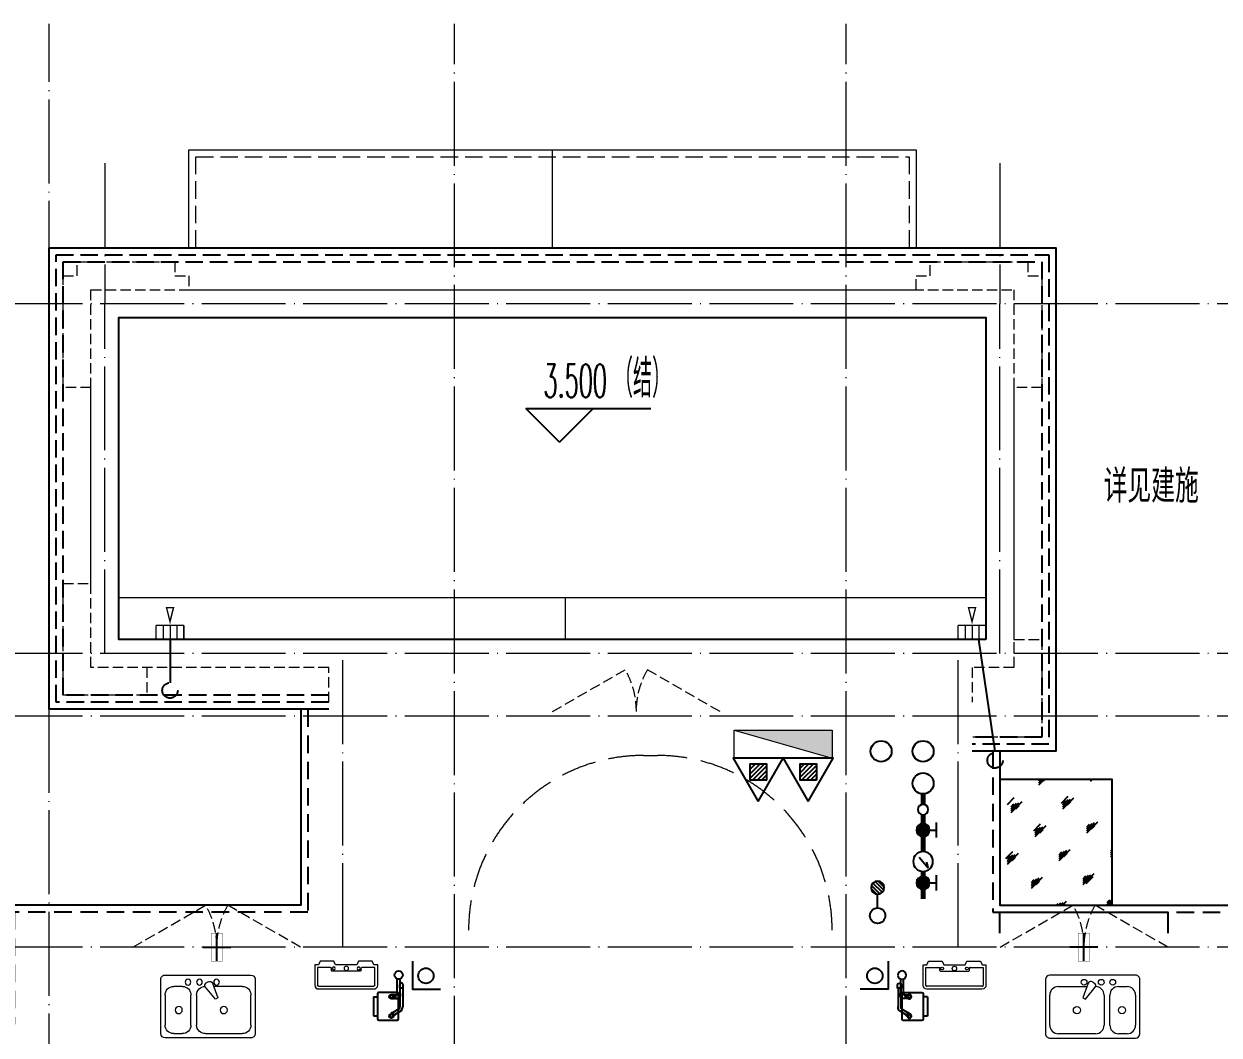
# Model space of a CAD drawing. Extents: x -518115 to 1124316, y -209821 to 1628073.
# Drawn here: x 835937 to 844483, y 605720 to 612949 of the extents above; entities that cross this region are included whole.
import ezdxf

# ---------------------------------------------------------------- set-up
doc = ezdxf.new("R2010")
doc.units = 0
doc.header["$LTSCALE"] = 1000
doc.header["$MEASUREMENT"] = 0
for name, pattern in [('#P_--_20B1_001_t3$0$DASH', [0.35, 0.25, -0.1]), ('__DASH', [0.35, 0.25, -0.1]), ('DASH', [0.35, 0.25, -0.1]), ('DOTE', [2.4200000000000004, 2, -0.2, 0.02, -0.2]), ('HIDDEN', [0.375, 0.25, -0.125])]:
    doc.linetypes.add(name, pattern=pattern)
for name, color, linetype in [('AH-FURNITURE', 1, 'Continuous'), ('DIM_ELEV', 3, 'Continuous'), ('EQUIP_地漏', 7, 'Continuous'), ('EQUIP_消防', 7, 'Continuous'), ('IP-bath&kitchen-JOHNSON', 4, 'Continuous'), ('PUB_TEXT', 4, 'Continuous'), ('ROOF', 183, 'Continuous'), ('VPIPE-中水', 122, 'Continuous'), ('VPIPE-凝结', 150, 'Continuous'), ('VPIPE-废水', 31, 'Continuous'), ('VPIPE-消防', 1, 'TG_X'), ('VPIPE-给水', 3, 'TG_J'), ('VPIPE-雨水', 4, 'DASH'), ('保温', 6, 'Continuous'), ('建筑-排气道', 9, 'Continuous'), ('机电标识类', 1, 'Continuous'), ('污水', 3, 'Continuous'), ('看线', 251, 'Continuous'), ('给水', 4, 'Continuous')]:
    doc.layers.add(name, color=color, linetype=linetype)
for name, color, linetype, lineweight in [('DOTE', 19, 'DOTE', 9), ('EQUIP_消火栓', 242, 'Continuous', 18), ('LVTRY', 1, 'Continuous', 13), ('PUB_HATCH', 8, 'Continuous', 9), ('STAIR', 2, 'Continuous', 18), ('WINDOW', 144, 'Continuous', 15), ('平面-分水线', 214, 'Continuous', 15), ('平面-排水沟', 86, 'Continuous', 15), ('平面-看线', 45, 'Continuous', 15), ('平面-空调室内机', 176, 'Continuous', 9), ('平面-空调预留孔', 173, 'Continuous', 15), ('空调', 76, 'Continuous', 13), ('立面-洞口示意', 152, 'Continuous', 13)]:
    doc.layers.add(name, color=color, linetype=linetype, lineweight=lineweight)
doc.styles.add('_TCH_AXIS', font='COMPLEX', dxfattribs={"bigfont": 'GBCBIG'})
doc.styles.add('_TCH_DIM', font='SIMPLEX.shx', dxfattribs={"width": 0.7, "bigfont": 'GBCBIG.shx'})
doc.styles.add('DIM_FONT', font='SIMPLEX.shx', dxfattribs={"width": 0.56})
doc.styles.add('TG_LINETYPE', font='SIMPLEX', dxfattribs={"width": 0.8, "height": 3, "bigfont": 'HZTXT'})
doc.linetypes.add('TG_J', pattern='A,2,-0.22,["J",TG_LINETYPE,S=0.1,R=0,X=-0.18,Y=-0.15],0', length=2.22)
doc.linetypes.add('TG_X', pattern='A,4,-0.3,["X",TG_LINETYPE,S=0.1,R=0,X=-0.23,Y=-0.15],0', length=4.3)

# ---------------------------------------------------------------- blocks, each defined once
blk = doc.blocks.new('DFSFSF')
at = {"layer": '平面-分水线'}
for p, q in [((697141.9143252881, 775567.7311356195), (697141.9143252881, 775667.5561356199)), ((697342.3369560526, 775667.5561356199), (697142.6869560517, 775667.5561356199)), ((697193.1069603423, 775567.7311356195), (697193.1069603423, 775667.5561356199)), ((697242.5119560522, 775567.7311356195), (697242.5119560522, 775667.5561356199)), ((697291.916951762, 775567.7311356195), (697291.916951762, 775667.5561356199)), ((697342.3369560526, 775667.5561356199), (697342.3369560526, 775567.7311356195)), ((697342.3369560526, 775567.7311356195), (697342.3369560526, 775667.5561356199)), ((697342.3369560526, 775567.7311356195), (697142.6869560517, 775567.7311356195))]:
    blk.add_line(p, q, dxfattribs=at)
blk = doc.blocks.new('DFGDGDGD')
at = {"layer": '平面-分水线', "const_width": 10}
blk.add_lwpolyline([(697267.5119560522, 775440.6606483405), (697242.5119560522, 775540.6606483405), (697217.5119560522, 775440.6606483405)], close=True, dxfattribs=at)
blk.add_blockref('DFSFSF', (0, 0))
blk = doc.blocks.new('HFHFTHFD')
at = {"layer": 'DOTE', "linetype": 'DOTE', "ltscale": 0.3}
for p, q in [((428816.5787016117, 604548.8100388076), (428816.5787015849, 612948.8100463543)), ((431716.5787021924, 603949.0803065526), (431716.5787021923, 612948.8100463543)), ((434516.5787031293, 603949.0803065526), (434516.5787031293, 612948.8100463543)), ((472616.5787020951, 610948.8100463543), (418616.5787028495, 610948.8100463543)), ((429216.5787418562, 608448.8079394411), (429216.5792071599, 610948.8075475836)), ((435616.5800621139, 608448.8079394314), (435616.5805274176, 610948.8075475739)), ((472616.5787020951, 608448.8100463543), (418616.5787028495, 608448.8100463543)), ((430916.5787021924, 606348.8100465569), (430916.5787021922, 608448.8100463543)), ((435316.5787031294, 606348.8100465569), (435316.5787031293, 608448.8100463543)), ((472616.5787020951, 607998.8100463543), (418616.5787028495, 607998.8100463543)), ((472616.5787020951, 606348.8100465569), (418616.5787028495, 606348.8100465569))]:
    blk.add_line(p, q, dxfattribs=at)
blk = doc.blocks.new('$TwtSys$00000546')
h = blk.add_hatch()
h.set_pattern_fill('ANSI31', color=1, scale=200, style=0)
h.set_pattern_definition([(45, (-38543.80223862439, -6670.830405693208), (-17.67766952966369, 17.67766952966369), [])])
h.paths.add_polyline_path([(-64.92232553117356, 173.7449990885525), (64.922325531159, 173.7449990885525), (64.922325531159, 43.90034802621994), (-64.92232553117356, 43.90034802621994)])
at = {"color": 1}
for points in [[(0, 343.6163707387423), (-198.3870041439732, 0), (198.3870041439732, 0)], [(-64.92232553117356, 173.7449990885525), (64.922325531159, 173.7449990885525), (64.922325531159, 43.90034802621994), (-64.92232553117356, 43.90034802621994)]]:
    blk.add_lwpolyline(points, close=True, dxfattribs=at)
blk = doc.blocks.new('$TwtSys$00000434')
for p, q in [((-0.5, 0.5), (-0.5, -0.5)), ((-0.5, -0.5), (0.5, 0.5)), ((0.5, 0.5), (-0.5, 0.5)), ((0.5, -0.5), (0.5, 0.5)), ((-0.5, -0.5), (0.5, -0.5))]:
    blk.add_line(p, q)
blk.add_solid([(0.5, -0.5), (0.5, 0.5), (-0.5, -0.5)])
blk = doc.blocks.new('dongkong')
blk.add_wipeout([(-603756.0415179721, 210770.96306340612), (-603756.0415180603, 210570.80961624245), (-603836.0415181214, 210570.80961593534), (-603836.0415181519, 210770.96306307407)])
at = {"layer": '机电标识类', "color": 250, "linetype": 'DASH', "ltscale": 400}
for p, q in [((-603796.0415180789, 210770.9630630909), (-603796.0415180789, 210570.8096162414)), ((-603896.0415180789, 210670.6929921169), (-603696.0415180789, 210670.6929921169))]:
    blk.add_line(p, q, dxfattribs=at)
at = {"layer": '空调', "color": 6, "linetype": 'DASH', "const_width": 2}
blk.add_lwpolyline([(-603756.0415180789, 210770.9630630909), (-603756.0415180789, 210570.8096162414), (-603836.0415180789, 210570.8096162414), (-603836.0415180789, 210770.9630630909)], close=True, dxfattribs=at)
blk = doc.blocks.new('$TwtSys$00000141')
at = {"color": 1}
for p, q in [((-47.09803151780761, 3.836055847277748), (-5.041545145413693, 45.89254221967349)), ((-47.09803151780761, 3.836055847277748), (-5.041545145413693, 45.89254221967349)), ((-43.60958444554853, -17.52724007043071), (17.52724007042889, 43.60958444554853)), ((-43.60958444554853, -17.52724007043071), (17.52724007042889, 43.60958444554853)), ((-33.23401871576607, -33.23401871577153), (33.23401871576607, 33.23401871576425)), ((-33.23401871576607, -33.23401871576971), (33.23401871576607, 33.23401871576425)), ((-16.17805684451741, -43.53063328177632), (43.79137317708955, 16.43879673983065)), ((-16.17805684451741, -43.53063328177632), (43.79137317708955, 16.43879673983247)), ((5.715553844029273, -46.12975947626182), (46.12974035062325, -5.715572969671484)), ((5.715553844029273, -46.12975947626182), (46.12974035062325, -5.715572969671484))]:
    blk.add_line(p, q, dxfattribs=at)
blk.add_circle((0, -1.818989403545856e-12), 47, dxfattribs=at)
blk.add_circle((0, -1.818989403545856e-12), 47, dxfattribs=at)
blk = doc.blocks.new('A$C2705576B')
at = {"layer": '给水'}
h = blk.add_hatch(color=256, dxfattribs=at)
edge = h.paths.add_edge_path()
edge.add_arc((417.4753939132206, -1741.187018943019), 47.17066666666666, 0, 360)
h = blk.add_hatch(color=256, dxfattribs=at)
edge = h.paths.add_edge_path()
edge.add_arc((794.6793657876551, -1741.187018943019), 47.17066666666666, 0, 360)
for p, q in [((363.1358234086074, -1645.378875686787), (471.8149644187652, -1645.378875686787)), ((417.4753939132206, -1741.187018943019), (417.4753939132206, -1645.378875686787)), ((525.2828902192414, -1704.277946659364), (564.0495230220258, -1714.966761028394)), ((601.1412538066506, -1768.080788225867), (525.283035626635, -1704.277946659364)), ((740.3397952830419, -1645.378875686787), (849.0189362931997, -1645.378875686787)), ((794.6793657876551, -1741.187018943019), (794.6793657876551, -1645.378875686787))]:
    blk.add_line(p, q, dxfattribs=at)
at = {"layer": '给水', "const_width": 35.378}
for points in [[(499.0671900771558, -1741.187018943019), (302.4753939132206, -1741.187018943019)], [(903.4753939132206, -1741.187018943019), (640.5791900772601, -1741.187018943019)], [(1052.830608317163, -1741.187018943019), (978.4711268208921, -1741.187018943019)]]:
    blk.add_lwpolyline(points, dxfattribs=at)
at = {"layer": '给水'}
for centre, radius in [((417.4753939132206, -1741.187018943019), 47.17066666666666), ((569.823190077208, -1741.187018943019), 70.756), ((794.6793657876551, -1741.187018943019), 47.17066666666666), ((940.9753939132206, -1741.187018943019), 37.5)]:
    blk.add_circle(centre, radius, dxfattribs=at)
blk = doc.blocks.new('rtyg7uyhg')
at = {"layer": 'LVTRY'}
for p, q in [((194234.6213208837, 45488.79502889935), (193620.9849572473, 45488.79513816872)), ((193590.3031336021, 45458.1133254503), (193590.3030643982, 45069.47696181395)), ((193682.3485790417, 45406.97694542356), (193887.8216881326, 45406.97690883528)), ((193896.3984467548, 45429.87059594441), (193857.5823896687, 45326.26016876537)), ((193875.2965560293, 45316.03289288385), (193945.6178257855, 45401.45376218002)), ((193925.7802168131, 45440.40881343969), (193940.0533153456, 45432.16822680717)), ((194111.8940335871, 45406.97686893496), (194173.2576699507, 45406.97685800815)), ((194265.3030643982, 45069.47684161765), (194265.3031336021, 45458.113205254)), ((193620.9848935069, 45130.84059271414), (193620.9849317512, 45345.61331998683)), ((193857.5823896687, 45326.26016876537), (193875.2965560293, 45316.03289288385)), ((194009.6212953876, 45345.61325078298), (194009.6212571432, 45130.84052351015)), ((194050.5303480524, 45130.84051622554), (194050.5303862967, 45345.61324349836)), ((194234.6212953876, 45345.61321071758), (194234.6212571432, 45130.84048344476)), ((193948.2576098526, 45069.47689807355), (193682.3485189436, 45069.47694542356)), ((194173.2576098526, 45069.47685800816), (194111.893973489, 45069.47686893508)), ((193620.9848771165, 45038.79513816872), (194234.621240753, 45038.79502889935))]:
    blk.add_line(p, q, dxfattribs=at)
for centre, radius in [((193866.4394935961, 45437.65873082454), 20.45454545454545), ((193989.1667663234, 45437.6587089707), 20.45454545454545), ((194070.9849481416, 45437.65869440146), 20.45454545454545), ((193815.3030944472, 45238.22692174855), 25.56818181818182), ((194137.4621853563, 45238.2268643822), 25.56818181818182)]:
    blk.add_circle(centre, radius, dxfattribs=at)
for centre, radius, start, end in [((193620.9849517839, 45458.11331998683), 30.68181818181818, 89.99998979807194, 179.9999897972382), ((194234.6213154203, 45458.11321071746), 30.68181818181818, 359.9999897972382, 89.99998979807194), ((193682.3485681149, 45345.61330905991), 61.36363636363636, 89.99998979807194, 179.9999897972382), ((193915.5529409315, 45422.69466753349), 20.45454545454545, 59.99998980057491, 159.4623117970261), ((193929.8260394641, 45414.45408090108), 20.45454545454545, 320.5376677968172, 59.99998980057491), ((193948.2576590239, 45345.6132617099), 61.36363636363636, 359.9999897972382, 89.99998979807194), ((194111.8940226603, 45345.61323257144), 61.36363636363636, 89.99998979807194, 179.9999897972382), ((194173.2576590239, 45345.6132216445), 61.36363636363636, 359.9999897972382, 89.99998979807194), ((193682.3485298705, 45130.84058178721), 61.36363636363636, 179.9999897972382, 269.9999897980719), ((193948.2576207797, 45130.8405344372), 61.36363636363636, 269.9999897980719, 359.9999897972382), ((194111.893984416, 45130.84050529861), 61.36363636363636, 179.9999897972382, 269.9999897980719), ((194173.2576207797, 45130.84049437181), 61.36363636363636, 269.9999897980719, 359.9999897972382), ((193620.9848825799, 45069.47695635049), 30.68181818181818, 179.9999897972382, 269.9999897980719), ((194234.6212462163, 45069.47684708112), 30.68181818181818, 269.9999897980719, 359.9999897972382)]:
    blk.add_arc(centre, radius, start, end, dxfattribs=at)
at = {"layer": 'LVTRY', "style": 'DIM_FONT', "width": 0.8, "flags": 9}
for tag in ['XSIZE', 'YSIZE']:
    blk.add_attdef(tag, (193927.8031388824, 45487.7665121054), '', height=0.5, rotation=89.99998979807198, dxfattribs=at)
blk = doc.blocks.new('A$C60D053AF')
at = {"layer": 'AH-FURNITURE', "color": 8}
for p, q in [((192.50000075961, -70.99998518347275), (327.5735938884318, -70.99998518347275)), ((355.8578651358839, -82.71571393602062), (384.1611659948248, -129.0190147949615)), ((232.5000007597264, -89.99999966996256), (128.2842720070621, -89.99999966996256)), ((232.5000007597264, -109.9999996698461), (128.2842720075278, -109.9999996699626)), ((192.50000075961, -90.99998518347275), (327.5735938884318, -90.99998518347275)), ((245.0000007597264, -129.4999851834727), (245.0000007597264, -122.4999996698461)), ((265.0000007597264, -129.4999851834727), (265.0000007597264, -122.4999996698461)), ((341.7157295121578, -96.85784955974668), (370.0190303710988, -143.1611504186876)), ((255.0000007597264, -280.9999851834727), (255.0000007597264, -250.9999851834727)), ((393.0000007597264, -280.9999851834727), (393.0000007597264, -250.9999851834727)), ((255.0000007597264, -280.9999851834727), (393.0000007597264, -280.9999851834727))]:
    blk.add_line(p, q, dxfattribs=at)
for points in [[(170.00000075961, -67.99998518347275, 1), (170.00000075961, -93.99998518358916), (192.50000075961, -93.99998518347275), (192.50000075961, -67.99998518347275)], [(234.0000007597264, -250.9999851834727), (414.0000007597264, -250.9999851834727, 0.4142135623730951), (424.0000007597264, -240.9999851834727), (424.0000007597264, -110.9999851834727, 0.4142135623730951), (414.0000007597264, -100.9999851834727), (234.0000007597264, -100.9999851834727, 0.4142135623730951), (224.0000007597264, -110.9999851834727), (224.0000007597264, -240.9999851834727, 0.4142135623730951)], [(268.0000007597264, -122.4999996698461), (268.0000007597264, -106.9999996698461, 0.4142135623724265), (248.0000007597264, -86.99999966984615), (232.5000007597264, -86.99999966984615), (232.50000075961, -112.9999996698461), (242.0000007597264, -112.9999996698461), (242.0000007597264, -122.4999996698461)], [(242.0000007597264, -151.9999851834727, 1), (268.0000007597264, -151.9999851834727), (268.0000007597264, -129.4999851834727), (242.0000007597264, -129.4999851834727)], [(383.8076126043452, -161.1923733388539, 1), (402.192388915224, -142.8075970279751), (386.2824863384012, -126.8976944513852), (367.8977100276388, -145.282470762264)]]:
    blk.add_lwpolyline(points, format="xyb", close=True, dxfattribs=at)
for centre, radius in [((100.0000007598428, -99.99999967066105), 30), ((255.0000007597264, -151.9999851834727), 15), ((255.0000007597264, -151.9999851834727), 10), ((393.0000007597264, -151.9999851834727), 15), ((393.0000007597264, -151.9999851834727), 10)]:
    blk.add_circle(centre, radius, dxfattribs=at)
for radius in [40, 20]:
    blk.add_arc((327.5735938884318, -110.9999851834727), radius, 45, 90, dxfattribs=at)
blk = doc.blocks.new('A-Kitchen-7')
at = {"layer": 'LVTRY'}
for p, q in [((-518.6581278588565, 779.725278688129), (-7.244008776673581, 834.3051076843403)), ((-515, 756.005706589378), (-518.6581278588565, 779.725278688129)), ((-3.585880917788018, 810.5855355854728), (-515, 756.005706589378)), ((515, 756.005706589378), (-515, 756.005706589378)), ((-515, 756.005706589378), (-515, 40)), ((-485.6368437646597, 760.5342107040924), (-484.9384396369278, 756.005706589378)), ((-29.12075551543967, 766.9560861630598), (-112.0975807690556, 756.005706589378)), ((-29.12075551546877, 766.9560861630598), (-35.20590834700852, 806.4126680237241)), ((-7.244008776673581, 834.3051076843403), (-3.585880917788018, 810.5855355854728)), ((515, 780), (-5.820766091346741e-11, 780)), ((0, 756.005706589378), (-5.820766091346741e-11, 780)), ((515, 756.005706589378), (515, 780)), ((515, 40), (515, 756.005706589378)), ((-515, 40), (515, 40))]:
    blk.add_line(p, q, dxfattribs=at)
blk.add_lwpolyline([(-468.9430810984049, 40), (-468.9430810984049, 0), (468.9430810984049, 0), (468.9430810984632, 40)], close=True, dxfattribs=at)
blk = doc.blocks.new('*U66')
h = blk.add_hatch(color=5)
h.set_gradient(color1=(0, 0, 255), rotation=180, tint=1)
h.paths.add_polyline_path([(3.524958103184869e-15, -2.819966482547906e-15), (-6.350000000000009, -6.349999999999992), (-6.350000000000001, -2.159000000000014), (-15, -2.158999999999999), (-14.99999999999999, 2.159000000000044), (-6.349999999999993, 2.159000000000029), (-6.349999999999985, 6.350000000000009)])
at = {"color": 0, "linetype": 'Continuous'}
blk.add_lwpolyline([(3.524958103184869e-15, -2.819966482547906e-15), (-6.350000000000009, -6.349999999999992), (-6.350000000000001, -2.159000000000014), (-15, -2.158999999999999), (-14.99999999999999, 2.159000000000044), (-6.349999999999993, 2.159000000000029), (-6.349999999999985, 6.350000000000009)], close=True, dxfattribs=at)
blk = doc.blocks.new('sgrsefv')
at = {"layer": 'PUB_HATCH'}
blk.add_hatch(color=256, dxfattribs=at).paths.add_polyline_path([(1112933.294422049, 840916.328306399), (1112933.294422049, 840646.328306399), (1113073.294422049, 840646.328306399), (1113073.294422049, 840661.328306399), (1112968.294422049, 840661.328306399), (1112948.294422049, 840681.328306399), (1112948.294422049, 840881.328306399), (1112968.294422049, 840901.328306399), (1113288.294422049, 840901.328306399), (1113308.294422049, 840881.328306399), (1113308.294422049, 840681.328306399), (1113288.294422049, 840661.328306399), (1113183.294422049, 840661.328306399), (1113183.294422049, 840646.328306399), (1113323.294422049, 840646.328306399), (1113323.294422049, 840916.328306399)])
at = {"layer": 'LVTRY', "color": 1}
for p, q in [((1113073.294422049, 840661.328306399), (1113073.294422049, 840646.328306399)), ((1113183.294422049, 840661.328306399), (1113183.294422049, 840646.328306399))]:
    blk.add_line(p, q, dxfattribs=at)
for points in [[(1112918.294422049, 840931.328306399), (1113338.294422049, 840931.328306399), (1113338.294422049, 840631.328306399), (1112918.294422049, 840631.328306399)], [(1112933.294422049, 840916.328306399), (1113323.294422049, 840916.328306399), (1113323.294422049, 840646.328306399), (1112933.294422049, 840646.328306399)], [(1113288.294422049, 840661.328306399), (1112968.294422049, 840661.328306399), (1112948.294422049, 840681.328306399), (1112948.294422049, 840881.328306399), (1112968.294422049, 840901.328306399), (1113288.294422049, 840901.328306399), (1113308.294422049, 840881.328306399), (1113308.294422049, 840681.328306399), (1113288.294422049, 840661.328306399)]]:
    blk.add_lwpolyline(points, close=True, dxfattribs=at)
at = {"layer": '立面-洞口示意'}
blk.add_lwpolyline([(1112918.294422049, 840931.328306399), (1113181.846359163, 840837.3789231421), (1113338.294422049, 840631.328306399)], dxfattribs=at)
at = {"layer": '建筑-排气道', "xscale": -5, "yscale": 5, "zscale": 5, "rotation": 270}
blk.add_blockref('*U66', (1113118.391369574, 840599.0160356248), dxfattribs=at)
blk = doc.blocks.new('FRSDFDGDGDRGDR')
at = {"layer": '平面-空调预留孔'}
for p, q in [((699612.3179923807, 775043.9561356568), (699612.3179923807, 775441.1561356868)), ((699618.9179923869, 775447.756135683), (699746.3179923192, 775447.756135683)), ((699746.3179923192, 775447.756135683), (699746.3179923192, 775355.3561357355)), ((699719.9179922946, 775342.156135743), (699719.9179922946, 775142.9561356006)), ((699726.5179923008, 775348.7561357393), (699739.7179923131, 775348.7561357393)), ((699726.5179923008, 775136.3561356043), (699739.7179923131, 775136.3561356043)), ((699746.3179923192, 775129.7561356081), (699746.3179923192, 775037.3561356605)), ((699746.3179923192, 775037.3561356605), (699618.9179923869, 775037.3561356605))]:
    blk.add_line(p, q, dxfattribs=at)
blk.add_lwpolyline([(699766.1179923377, 775166.7161355871), (699792.5179923623, 775153.5161355946), (699792.5179923623, 775057.1561356493), (699766.1179923377, 775043.9561356568), (699766.1179923377, 775017.5561356718), (699618.9179923869, 775017.5561356718, -0.4142135623730951), (699592.5179923623, 775043.9561356568), (699592.5179923623, 775441.1561356868, -0.4142135623730951), (699618.9179923869, 775467.5561356718), (699766.1179923377, 775467.5561356718), (699766.1179923377, 775441.1561356868), (699792.5179923623, 775427.9561356943), (699792.5179923623, 775331.596135749), (699766.1179923377, 775318.3961357565)], format="xyb", close=True, dxfattribs=at)
for centre, radius in [((699739.7179923131, 775331.596135749), 10.55999999400228), ((699739.7179923131, 775243.1561357992), 15.83999999100342), ((699739.7179923131, 775153.5161355946), 10.55999999400228)]:
    blk.add_circle(centre, radius, dxfattribs=at)
for centre, radius, start, end in [((699618.917992382, 775441.1561356819), 6.600000001199078, 89.99999995997936, 179.9999999533093), ((699739.717992318, 775355.3561357405), 6.600000001206354, 269.9999999599793, 359.9999999533093), ((699726.5179922959, 775342.1561357381), 6.600000001199078, 89.99999995997936, 179.9999999533093), ((699726.5179922959, 775142.9561356056), 6.600000001199078, 180.0000000400206, 270.0000000533608), ((699739.717992318, 775129.7561356032), 6.600000001206354, 4.002063966804346e-08, 90.00000005336085), ((699618.917992382, 775043.9561356618), 6.600000001199078, 180.0000000400206, 270.0000000533608)]:
    blk.add_arc(centre, radius, start, end, dxfattribs=at)
blk = doc.blocks.new('GDGDRGDRGRD')
at = {"layer": 'LVTRY', "color": 251}
for p, q in [((430080.5498987493, 371515.3769317719), (429864.6097976839, 371758.3326651105)), ((430334.8192843065, 371758.3326651105), (429864.6097976839, 371758.3326651105)), ((429864.6097976839, 371758.3326651105), (429864.6097976839, 370858.3326651105)), ((430234.8192843063, 370858.3326651105), (430234.8192843063, 371758.3326651105)), ((430334.8192843065, 371515.3769317719), (430080.5498987493, 371515.3769317719)), ((430080.5498987493, 371515.3769317719), (430080.5498987493, 371100.2783888946)), ((429864.6097976839, 370858.3326651105), (430080.5498987493, 371100.2783888946)), ((430080.5498987493, 371100.2783888946), (430334.8192843065, 371100.2783888946)), ((429864.6097976839, 370858.3326651105), (430334.8192843065, 370858.3326651105))]:
    blk.add_line(p, q, dxfattribs=at)
at = {"layer": 'LVTRY'}
for p, q in [((429914.8192843065, 370948.3326651105), (429914.8192843065, 371668.3326651105)), ((429924.8192843065, 371678.3326651105), (430324.8192843065, 371678.3326651106)), ((429994.8192843065, 371628.3326651106), (429994.8192843065, 371418.3326651106)), ((429999.8192843065, 371628.3326651106), (429999.8192843065, 371418.3326651106)), ((430289.8192843065, 371638.3326651107), (430004.8192843065, 371638.3326651106)), ((430289.8192843065, 371633.3326651107), (430004.8192843065, 371633.3326651106)), ((430045.069284306, 371658.3326651107), (430045.069284306, 371568.3326651106)), ((430049.569284306, 371658.3326651107), (430045.069284306, 371658.3326651107)), ((430049.569284306, 371568.3326651106), (430049.569284306, 371658.3326651107)), ((430194.8192843063, 371418.3326651106), (430194.8192843063, 371628.3326651107)), ((430199.8192843063, 371418.3326651106), (430199.8192843063, 371628.3326651107)), ((430234.8192843063, 371668.3326651106), (430234.819284306, 370948.3326651105)), ((429974.8192843067, 371525.5826651108), (430102.3192843067, 371525.5826651108)), ((429974.8192843067, 371521.0826651108), (429974.8192843067, 371525.5826651108)), ((430045.069284306, 371568.3326651106), (430049.569284306, 371568.3326651106)), ((430219.819284306, 371525.5826651108), (430092.319284306, 371525.5826651108)), ((430092.319284306, 371525.5826651108), (430092.319284306, 371521.0826651108)), ((430102.3192843067, 371525.5826651108), (430102.3192843067, 371521.0826651108)), ((430219.819284306, 371521.0826651108), (430219.819284306, 371525.5826651108)), ((430102.3192843067, 371521.0826651108), (429974.8192843067, 371521.0826651108)), ((430045.069284306, 371388.3326651105), (430045.069284306, 371478.3326651106)), ((430045.069284306, 371478.3326651106), (430049.569284306, 371478.3326651106)), ((430049.569284306, 371478.3326651106), (430049.569284306, 371388.3326651105)), ((430092.319284306, 371521.0826651108), (430219.819284306, 371521.0826651108)), ((430234.8192843063, 371100.2783888946), (430234.8192843063, 371515.3769317719)), ((429935.4224806934, 371358.3326651105), (429974.2160879209, 371358.3326651105)), ((429954.8192843065, 371338.9358614974), (429954.8192843065, 371377.7294687249)), ((430004.8192843065, 371413.3326651106), (430289.8192843065, 371413.3326651106)), ((430004.8192843065, 371408.3326651106), (430289.8192843065, 371408.3326651106)), ((430049.569284306, 371388.3326651105), (430045.069284306, 371388.3326651105)), ((429954.8192843065, 371238.9358614974), (429954.8192843065, 371277.7294687249)), ((429935.4224806934, 371258.3326651105), (429974.2160879209, 371258.3326651105)), ((429994.8192843065, 370988.3326651105), (429994.8192843065, 371198.3326651105)), ((429999.8192843065, 370988.3326651105), (429999.8192843065, 371198.3326651105)), ((430004.8192843065, 371208.3326651105), (430289.8192843065, 371208.3326651105)), ((430004.8192843065, 371203.3326651105), (430289.8192843065, 371203.3326651105)), ((430045.069284306, 371228.3326651105), (430045.069284306, 371138.3326651105)), ((430049.569284306, 371228.3326651105), (430045.069284306, 371228.3326651105)), ((430049.569284306, 371138.3326651105), (430049.569284306, 371228.3326651105)), ((430194.8192843063, 371198.3326651105), (430194.8192843063, 370988.3326651104)), ((430199.8192843063, 371198.3326651105), (430199.8192843063, 370988.3326651104)), ((430045.069284306, 371138.3326651105), (430049.569284306, 371138.3326651105)), ((430102.3192843067, 371095.5826651102), (429974.8192843067, 371095.5826651102)), ((429974.8192843067, 371095.5826651102), (429974.8192843067, 371091.0826651102)), ((429974.8192843067, 371091.0826651102), (430102.3192843067, 371091.0826651102)), ((430045.069284306, 370958.3326651105), (430045.069284306, 371048.3326651105)), ((430045.069284306, 371048.3326651105), (430049.569284306, 371048.3326651105)), ((430049.569284306, 371048.3326651105), (430049.569284306, 370958.3326651105)), ((430092.319284306, 371091.0826651102), (430092.319284306, 371095.5826651102)), ((430092.319284306, 371095.5826651102), (430219.819284306, 371095.5826651102)), ((430219.819284306, 371091.0826651102), (430092.319284306, 371091.0826651102)), ((430102.3192843067, 371091.0826651102), (430102.3192843067, 371095.5826651102)), ((430219.819284306, 371095.5826651102), (430219.819284306, 371091.0826651102)), ((430324.8192843063, 370938.3326651105), (429924.8192843065, 370938.3326651105)), ((430289.8192843065, 370983.3326651104), (430004.8192843065, 370983.3326651105)), ((430289.8192843065, 370978.3326651104), (430004.8192843065, 370978.3326651105)), ((430049.569284306, 370958.3326651105), (430045.069284306, 370958.3326651105))]:
    blk.add_line(p, q, dxfattribs=at)
blk.add_lwpolyline([(429608.8200653884, 370758.3318186465), (429734.819284306, 370758.3318186465), (429734.8192843065, 371758.3324083135), (427634.8193110233, 371758.3326651104)], dxfattribs=at)
for centre, radius in [((430147.3192843065, 371523.3326651106), 29.7), ((430147.3192843065, 371523.3326651106), 11.7), ((429954.8192843065, 371358.3326651105), 16.99680361435897), ((429954.8192843065, 371258.3326651105), 16.99680361435897), ((430147.3192843065, 371093.3326651105), 29.7), ((430147.3192843065, 371093.3326651105), 11.7)]:
    blk.add_circle(centre, radius, dxfattribs=at)
for centre, radius, start, end in [((429924.8192843065, 371668.3326651105), 10, 90, 180), ((430004.8192843065, 371628.3326651106), 10, 90, 180), ((430004.8192843065, 371628.3326651106), 5, 90, 180), ((430189.8192843063, 371628.3326651107), 10, 0, 90), ((430189.8192843063, 371628.3326651107), 5, 0, 90), ((430224.8192843063, 371668.3326651106), 10, 0, 90), ((430047.3192843063, 371523.3326651106), 56.7, 2.274239184178576, 87.72576081585424), ((430047.3192843063, 371523.3326651106), 52.2, 2.470411041650347, 87.52958895835897), ((430147.3192843065, 371523.3326651106), 56.7, 92.27423918414576, 177.7257608158206), ((430147.3192843065, 371523.3326651106), 52.2, 92.47041104164106, 177.5295889583496), ((430047.3192843063, 371523.3326651106), 56.7, 272.2742391841458, 357.7257608158206), ((430047.3192843063, 371523.3326651106), 52.2, 272.4704110416411, 357.5295889583505), ((430147.3192843065, 371523.3326651106), 56.7, 182.2742391841786, 267.7257608158542), ((430147.3192843065, 371523.3326651106), 52.2, 182.4704110416495, 267.5295889583589), ((430004.8192843065, 371418.3326651106), 10, 180, 270), ((430004.8192843065, 371418.3326651106), 5, 180, 270), ((430189.8192843063, 371418.3326651106), 5, 270, 0), ((430189.8192843063, 371418.3326651106), 10, 270, 0), ((430004.8192843065, 371198.3326651105), 10, 90, 180), ((430004.8192843065, 371198.3326651105), 5, 90, 180), ((430189.8192843063, 371198.3326651105), 10, 0, 90), ((430189.8192843063, 371198.3326651105), 5, 0, 90), ((430047.3192843063, 371093.3326651105), 56.7, 2.274239184178576, 87.72576081585424), ((430047.3192843063, 371093.3326651105), 52.2, 2.470411041650347, 87.52958895835897), ((430147.3192843065, 371093.3326651105), 56.7, 92.27423918414576, 177.7257608158206), ((430147.3192843065, 371093.3326651105), 52.2, 92.47041104164106, 177.5295889583496), ((430047.3192843063, 371093.3326651105), 56.7, 272.2742391841458, 357.7257608158206), ((430047.3192843063, 371093.3326651105), 52.2, 272.4704110416411, 357.5295889583505), ((430147.3192843065, 371093.3326651105), 56.7, 182.2742391841786, 267.7257608158542), ((430147.3192843065, 371093.3326651105), 52.2, 182.4704110416495, 267.5295889583589), ((429924.8192843065, 370948.3326651105), 10, 180, 270), ((430004.8192843065, 370988.3326651105), 10, 180, 270), ((430004.8192843065, 370988.3326651105), 5, 180, 270), ((430189.8192843063, 370988.3326651104), 5, 270, 0), ((430189.8192843063, 370988.3326651104), 10, 270, 0), ((430224.819284306, 370948.3326651105), 10, 270, 0)]:
    blk.add_arc(centre, radius, start, end, dxfattribs=at)
at = {"xscale": -1, "rotation": 270}
blk.add_blockref('FRSDFDGDGDRGDR', (-345582.7355588751, -327434.1861710575), dxfattribs=at)
at = {"xscale": -1}
blk.add_blockref('rtyg7uyhg', (622599.6224451121, 326769.5373516738), dxfattribs=at)
for name, p, rotation in [('A$C60D053AF', (430134.8190180612, 372358.3312170932), 270), ('sgrsefv', (1543253.11384424, 1211089.928272285), 180)]:
    blk.add_blockref(name, p, dxfattribs=dict(rotation=rotation))
at = {"layer": 'LVTRY', "color": 1, "extrusion": (0, 0, -1), "xscale": -0.7999999999883585, "yscale": 0.7999999999883585, "zscale": -0.7999999999883585}
blk.add_blockref('A-Kitchen-7', (-429196.8200653944, 370158.6015610829), dxfattribs=at)

msp = doc.modelspace()

# ---------------------------------------------------------------- hatches: boundary and pattern name
at = {"layer": '保温', "linetype": 'Continuous', "ltscale": 10, "true_color": 0x636466}
h = msp.add_hatch(dxfattribs=at)
h.set_pattern_fill('玻璃1', color=251, scale=35, style=0)
h.set_pattern_definition([(45, (554599.9991217477, 13.99987001682166), (-171.459252302114, 171.459252302114), [78.4, -201.6]), (45, (554633.5991217477, 27.99987001682166), (-171.459252302114, 171.459252302114), [33.6, -246.4]), (45, (554599.9991217477, 27.99987001682166), (-171.459252302114, 171.459252302114), [56, -224]), (45, (554616.7991217477, 13.99987001682166), (188.0904037956217, -188.0904037956217), [70, -210]), (45, (554599.9991217477, -0.0001299831783398986), (-171.459252302114, 171.459252302114), [112, -168]), (45, (554599.9991217477, 41.99987001682166), (-171.459252302114, 171.459252302114), [28, -252])])
h.paths.add_polyline_path([(843716.5778264803, 607548.8108337695), (842916.5805122707, 607548.8101300417), (842916.5917717587, 606648.8146523292), (843716.5777694928, 606648.8047563493)])

# ---------------------------------------------------------------- linework, layer by layer
at = {"layer": 'DIM_ELEV'}
for p, q in [((839526.5787022035, 610198.4258987481), (840418.8290856034, 610198.4258987481)), ((839766.5787022035, 609958.4258987481), (839526.5787022035, 610198.4258987481)), ((839766.5787022035, 609958.4258987481), (840006.5787022035, 610198.4258987481))]:
    msp.add_line(p, q, dxfattribs=at)
at = {"layer": 'DOTE', "linetype": 'DOTE', "ltscale": 0.3}
for p, q in [((836516.5792071603, 611954.2355335545), (836516.5792071603, 610948.8100463543)), ((842916.5805274176, 611954.2330347741), (842916.5805274176, 610948.8075475739))]:
    msp.add_line(p, q, dxfattribs=at)
at = {"layer": 'IP-bath&kitchen-JOHNSON', "color": 8}
for points in [[(838716.5784167558, 606248.8106414197), (838716.5784167617, 606048.8106413434), (838916.5784167701, 606048.8106413434)], [(842116.5790126552, 606248.8116574801), (842116.5790126493, 606048.8116574037), (841916.5790126409, 606048.8116574037)]]:
    msp.add_lwpolyline(points, dxfattribs=at)
at = {"layer": 'ROOF', "ltscale": 0.8}
msp.add_lwpolyline([(838116.5797176645, 608048.8090002296), (836116.5787015953, 608048.8090002296), (836116.5787015953, 611348.8087408184), (843316.5806779275, 611348.8087408185), (843316.5806779275, 607748.8090002297), (842716.5793044805, 607748.8090002297)], dxfattribs=at)
at = {"layer": 'ROOF', "linetype": '__DASH', "ltscale": 0.5}
for points in [[(838116.5797176645, 608098.8090002296), (836166.5787015953, 608098.8090002296), (836166.5787015953, 611298.8087408184), (843266.5806779275, 611298.8087408185), (843266.5806779275, 607798.8090002297), (842716.5793044805, 607798.8090002297)], [(838116.5797176645, 608148.8090002296), (836216.5787015953, 608148.8090002296), (836216.5787015953, 611248.8087408184), (843216.5806779275, 611248.8087408185), (843216.5806779275, 607848.8090002297), (842716.5793044805, 607848.8090002297)]]:
    msp.add_lwpolyline(points, dxfattribs=at)
at = {"layer": 'ROOF', "ltscale": 0.8}
msp.add_lwpolyline([(842816.575448916, 608548.8073688763), (838316.5797175182, 608548.8097429343), (836616.5793546721, 608548.8097429343), (836616.5793546756, 610848.8087387311), (842816.5806755231, 610848.8087385498)], close=True, dxfattribs=at)
at = {"layer": 'STAIR', "color": 130}
msp.add_lwpolyline([(837116.8347653344, 611348.8087408184), (837116.5865288044, 612048.8087392035), (842316.6546147238, 612048.8087392035), (842316.9028512537, 611348.8087408185)], dxfattribs=at)
at = {"layer": 'STAIR', "color": 130, "linetype": '#P_--_20B1_001_t3$0$DASH', "ltscale": 0.5}
msp.add_lwpolyline([(837166.8347684785, 611348.8087408184), (837166.6042631292, 611998.8087392035), (842266.6723427606, 611998.8087392035), (842266.9028481098, 611348.8087408185)], dxfattribs=at)
at = {"layer": 'STAIR', "color": 251, "linetype": 'DASH'}
msp.add_lwpolyline([(839116.578705055, 606468.8100462186, -0.4142135623699036), (840366.578705055, 607718.8100462051), (840466.578705067, 607718.8100462051, -0.4142135623699035), (841716.578705067, 606468.8100462186)], format="xyb", dxfattribs=at)
at = {"layer": 'VPIPE-中水', "linetype": 'Continuous'}
for centre in [(838811.3850895197, 606143.8106431352), (842021.7723398913, 606143.8116591956)]:
    msp.add_circle(centre, 55, dxfattribs=at)
at = {"layer": 'VPIPE-凝结'}
for p, q in [((836981.574123072, 608548.8092853129), (836981.5741830836, 608238.8116681627)), ((842881.5752675274, 607748.8090002297), (842766.1554446002, 608548.8073954764)), ((842041.5776936656, 606628.8094352897), (842041.5776936655, 606726.8094352897))]:
    msp.add_line(p, q, dxfattribs=at)
at = {"layer": 'VPIPE-废水'}
msp.add_circle((842041.5776936656, 606573.8094352897), 55, dxfattribs=at)
at = {"layer": 'VPIPE-消防', "linetype": 'Continuous'}
msp.add_circle((842066.5773468859, 607748.8103074316), 75, dxfattribs=at)
at = {"layer": 'VPIPE-给水', "linetype": 'Continuous'}
for centre in [(842366.5776930138, 607748.812598667), (842366.5776930135, 607518.812598667)]:
    msp.add_circle(centre, 75, dxfattribs=at)
at = {"layer": 'VPIPE-雨水'}
for centre in [(836981.573914113, 608183.8095612723), (842881.5752667361, 607683.8089858912)]:
    msp.add_circle(centre, 55, dxfattribs=at)
at = {"layer": 'WINDOW', "color": 250, "linetype": 'DASH', "ltscale": 0.3}
for points in [[(839716.5787050781, 608032.1433796876), (840236.1941367785, 608332.1435738533, -0.1316523369510079), (840316.5787050285, 608032.143902041)], [(840914.7254801452, 608032.1433796876), (840395.1100484448, 608332.1435738533, 0.1316523369510079), (840314.7254801948, 608032.143902041)]]:
    msp.add_lwpolyline(points, format="xyb", dxfattribs=at)
at = {"layer": '保温', "color": 132, "linetype": 'Continuous', "ltscale": 10}
msp.add_lwpolyline([(842916.5769829736, 607548.8101300385), (843716.5778264803, 607548.8108337695), (843716.5773133452, 606648.8094762837)], dxfattribs=at)
at = {"layer": '平面-排水沟'}
for p, q in [((839716.8282512609, 611348.8087408185), (839716.8282508737, 612048.8087392035)), ((836616.5793546721, 608848.8097429343), (842816.5754488893, 608848.7956538363)), ((839807.080412487, 608848.8011076727), (839807.0804473563, 608548.8086389318))]:
    msp.add_line(p, q, dxfattribs=at)
at = {"layer": '平面-看线', "linetype": 'DASH', "ltscale": 0.3}
for points in [[(838116.5797463667, 608098.8096162638), (838116.5797173013, 608348.8095756106), (836816.5793521793, 608348.8090002519), (836816.5793521793, 608148.8090002297), (836216.5793521793, 608148.8090002297), (836216.5793521793, 608948.8090002297), (836416.5793545474, 608948.8090002297), (836416.5793551954, 610348.80874097), (836216.8347653463, 610348.80874097), (836216.8347653465, 611148.8087408197), (836316.8347653465, 611148.8087408197), (836316.8347653465, 611248.8087408185), (836606.8347653465, 611248.8087408185), (836606.8347653465, 611248.8087408185), (836726.8347653465, 611248.8087408185), (836726.8347653465, 611248.8087408185), (837016.8347653465, 611248.8087408185), (837016.8347653465, 611148.8087408185), (837116.8347653465, 611148.8087408185), (837116.8347653465, 611048.808739043), (842316.3252647605, 611048.808741449), (842316.3252647605, 611148.8087408185), (842416.3252647605, 611148.8087408185), (842416.3252647605, 611248.8087408185), (842706.3252647605, 611248.8087408185), (842706.3252647605, 611248.8087408185), (842826.3252647605, 611248.8087408185), (842826.3252647605, 611248.8087408185), (843116.3252647605, 611248.8087408185), (843116.3252647605, 611148.8087408197), (843216.3252647605, 611148.8087408197), (843216.3252647605, 610348.80874097), (843016.5806751426, 610348.80874097), (843016.5806744948, 608548.8090002297), (843216.5806779275, 608548.8090002297), (843216.5806779275, 607848.8090002297), (842716.5796778954, 607848.8090002297)], [(838116.579694266, 608098.8096498506), (838116.5797071839, 608348.8097429343), (836416.5793546719, 608348.8097429343), (836416.579354676, 611048.808738737), (843016.581130011, 611048.808738544), (843016.5749944301, 608348.8077745611), (842716.5799459527, 608348.8077745611), (842716.5808798564, 608098.8080018488)]]:
    msp.add_lwpolyline(points, dxfattribs=at)
at = {"layer": '看线', "color": 201}
for points in [[(837916.5797987041, 608048.8090002296), (837916.5797987041, 606648.809932403), (835816.5785908517, 606648.8087350888), (835816.5790469706, 605848.8100388127), (829416.5787050097, 605848.810038752), (829416.5787050609, 604848.8315189951), (827616.5787063353, 604848.8073539648), (827616.5787027231, 596348.8100386749), (830466.578702437, 596348.8100389219)], [(842916.577774161, 607748.8090002297), (842916.5776114487, 606648.809932403), (845016.5788284021, 606648.8087350888), (845016.5783722833, 605848.8100388127), (851416.5787142442, 605848.810038752), (851416.5787142442, 605848.810038752), (852916.5787025235, 605848.7899012269)]]:
    msp.add_lwpolyline(points, dxfattribs=at)
at = {"layer": '看线', "color": 201, "linetype": 'HIDDEN', "ltscale": 0.5}
for points in [[(837966.5798045152, 608048.8090002296), (837966.5798045152, 606598.8099609105), (835866.5786193593, 606598.8087635962), (835866.579075478, 605798.8100388132), (829466.5787050122, 605798.8100387525), (829466.5787050634, 604798.8321902414), (827666.5787063141, 604798.8080252111), (827666.5787027443, 596398.8100386792), (830616.5787389155, 596398.8100386522)], [(842866.577774161, 607748.8090002297), (842866.5776056375, 606598.8099609105), (844966.5787998945, 606598.8087635962), (844966.5783437758, 605798.8100388132), (851366.5787142416, 605798.8100387525), (851366.5787142416, 605798.8107099984), (852916.5787025235, 605798.7899012223)]]:
    msp.add_lwpolyline(points, dxfattribs=at)
at = {"layer": '看线', "color": 202, "ltscale": 0.5}
msp.add_lwpolyline([(842916.5777005499, 606448.8100464373), (842916.5777005499, 606598.8100464373), (844116.5782132616, 606598.8100464466), (844116.5782137589, 606448.810046441)], dxfattribs=at)

# ---------------------------------------------------------------- block references
msp.add_blockref('HFHFTHFD', (407300, 0))
at = {"xscale": -1, "rotation": 180}
for p in [(139739.0621670196, 1384216.365384747), (145474.2384928383, 1384216.352449306)]:
    msp.add_blockref('DFGDGDGD', p, dxfattribs=at)
at = {"layer": 'EQUIP_地漏', "xscale": -1, "rotation": 359.999999999891}
msp.add_blockref('$TwtSys$00000141', (842041.5776936656, 606773.8094352897), dxfattribs=at)
at = {"layer": 'EQUIP_消火栓', "xscale": -700, "yscale": 200, "zscale": 700, "rotation": 180}
msp.add_blockref('$TwtSys$00000434', (841366.5776907156, 607798.8100441955), dxfattribs=at)
at = {"layer": 'EQUIP_消防', "xscale": 0.9, "yscale": 0.9, "zscale": 0.9, "rotation": 180}
for p in [(841188.0293862667, 607698.8129740478), (841545.125993726, 607698.8129740478)]:
    msp.add_blockref('$TwtSys$00000546', p, dxfattribs=at)
at = {"layer": '污水', "xscale": -1, "rotation": 269.999999999891}
msp.add_blockref('A$C2705576B', (844107.7647119543, 606390.9819903466), dxfattribs=at)

# ---------------------------------------------------------------- texts
at = {"layer": 'DIM_ELEV', "color": 7, "style": '_TCH_DIM'}
for s, height, width, p in [('（结）', 270.0709219858156, 0.7, (840156.2567954374, 610278.5058987481)), ('3.500', 238, 0.4941176470588236, (839652.2567954374, 610278.5058987481))]:
    msp.add_text(s, height=height, dxfattribs=dict(at, width=width)).set_placement(p)
at = {"layer": 'PUB_TEXT', "style": '_TCH_AXIS'}
msp.add_text('详见建施', height=236.3120567375886, dxfattribs=at).set_placement((843657.7498357067, 609525.7638206533))

# ---------------------------------------------------------------- next in the draw order: block references
at = {"layer": '平面-空调室内机', "ltscale": 0.3, "xscale": -1, "rotation": 180}
msp.add_blockref('dongkong', (1441112.621238274, 817019.6196626009), dxfattribs=at)
at = {"layer": '平面-空调室内机', "ltscale": 0.3, "rotation": 180}
msp.add_blockref('dongkong', (239720.5361809793, 817019.6196626009), dxfattribs=at)

# ---------------------------------------------------------------- next in the draw order: linework, layer by layer
at = {"layer": 'WINDOW', "color": 250, "linetype": 'DASH', "ltscale": 0.3}
for points in [[(836716.5797184072, 606348.8100464834), (837236.1951501074, 606648.810240649, -0.1316523369510079), (837316.5797183577, 606348.8105688369)], [(837914.7264934741, 606348.8100464834), (837395.111061774, 606648.810240649, 0.1316523369510079), (837314.7264935237, 606348.8105688369)], [(842918.4309257797, 606348.8100464834), (843438.0463574801, 606648.810240649, -0.1316523369510079), (843518.4309257302, 606348.8105688369)], [(844116.5777008468, 606348.8100464834), (843596.9622691465, 606648.810240649, 0.1316523369510079), (843516.5777008964, 606348.8105688369)]]:
    msp.add_lwpolyline(points, format="xyb", dxfattribs=at)

# ---------------------------------------------------------------- next in the draw order: block references
msp.add_blockref('GDGDRGDRGRD', (408581.7572644888, 233891.0786417041))
at = {"xscale": -1}
msp.add_blockref('GDGDRGDRGRD', (1272251.398028702, 233890.478220289), dxfattribs=at)

doc.saveas('drawing.dxf')
